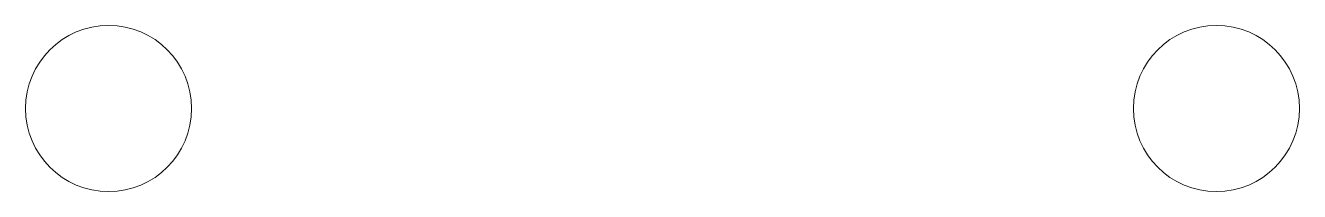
# Model space of a CAD drawing. Header units: millimetres. Extents: x -23 to 23, y -3 to 3.
import ezdxf

# ---------------------------------------------------------------- set-up
doc = ezdxf.new("R2010")
doc.units = ezdxf.units.MM
doc.layers.add('ALU_CURSEUR_Y', color=7, linetype='CONTINUOUS', lineweight=0, true_color=0x000000)

msp = doc.modelspace()

# ---------------------------------------------------------------- linework, layer by layer
at = {"layer": 'ALU_CURSEUR_Y'}
for centre in [(-20, 0), (20, 0)]:
    msp.add_circle(centre, 3, dxfattribs=at)

doc.saveas('drawing.dxf')
